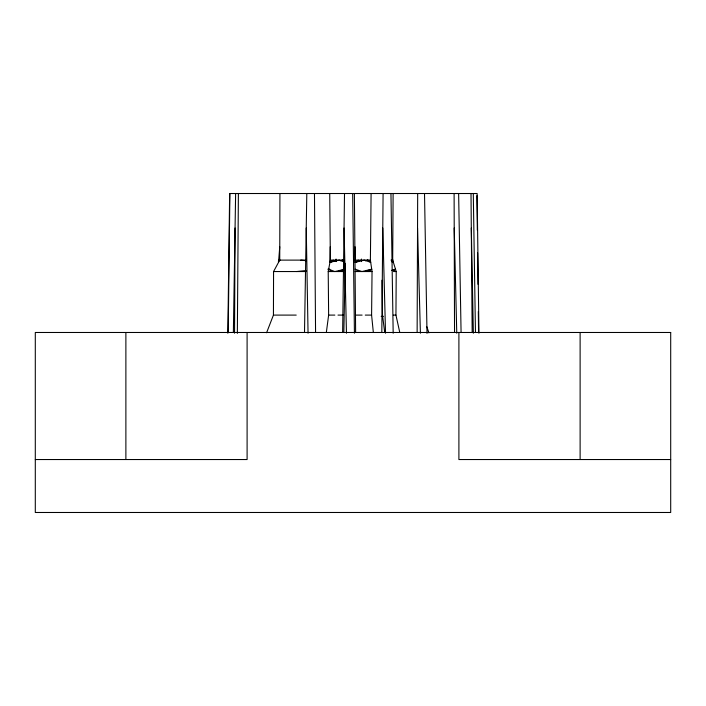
<?xml version="1.0" encoding="UTF-8"?>
<svg xmlns="http://www.w3.org/2000/svg" width="706" height="706" viewBox="0 0 706 706"><rect width="100%" height="100%" fill="white"/><g stroke="black" fill="none" stroke-linecap="round" stroke-linejoin="round"><path stroke-width="1.06" d="M266.586 332.755L273.434 315.097L273.566 271.545L279.726 260.117L279.929 193.515M355.63 332.429L354.386 193.515M417.131 332.217L417.678 193.515M234.542 333.214L235.063 228.003M237.348 333.364L238.39 193.515M393.118 193.515L392.686 260.117L396.225 271.545L395.942 315.097L399.772 332.429M381.822 332.208L383.093 193.515M371.091 193.515L370.394 260.117L372.044 271.545L371.594 315.097L373.333 332.429M227.835 333.214L229.644 193.515L477.132 193.515L478.942 333.214M228.206 332.208L229.891 193.515M342.639 332.208L344.519 193.515M233.368 332.208L235.627 193.515M304.507 332.208L306.81 193.515M330.231 246.765L329.949 262.332L339.277 260.117L344.263 261.961M343.84 332.429L345.225 263.312M278.526 262.332L279.761 246.765M326.349 332.429L328.634 315.097L328.219 271.545L330.364 260.117L329.728 193.515M336.171 261.591L336.383 260.117M391.627 270.363L395.492 269.18L393.454 271.545L396.225 271.545M368.7 271.545L371.7 269.18L361.94 271.545L355.153 269.18L358.533 271.545M358.286 260.117L355.215 262.332L355.065 246.765M341.545 271.545L344.149 269.771M278.323 261.229L279.973 260.117M333.303 260.117L329.949 262.332L336.285 260.117M392.571 270.601L395.492 269.18M365.505 260.858L367.499 260.117L370.606 260.858M365.329 271.545L371.7 269.18M361.34 260.117L355.215 262.332L364.375 260.117L370.712 262.332L367.394 260.117M340.592 260.752L342.401 260.117L344.44 260.611M338.174 271.545L344.034 269.524M343.998 269.418L334.82 271.545L328.661 269.18L331.502 271.545M296.555 271.545L306.236 270.53M278.888 260.117L306.192 260.117M330.364 260.117L344.431 260.117M355.233 260.117L370.5 260.117M391.009 260.117L393.127 260.117M327.805 269.224L329.799 269.224M273.566 271.545L306.025 271.545M328.219 271.545L343.24 271.545M355.127 271.545L372.044 271.545M273.434 315.097L296.22 315.097M328.634 315.097L334.847 315.097M337.998 315.097L343.284 315.097M355.683 315.097L362.09 315.097M365.276 315.097L371.594 315.097M393.339 315.097L395.942 315.097M381.178 316.359L383.34 316.359M35.3 459.535L247.1 459.535L247.1 332.482M670.7 459.535L458.9 459.535L458.9 332.482M300.835 260.117L306.033 260.699M391.477 261.591L393.366 262.332L391.795 261.229M342.304 260.117L344.519 261.776M426.865 326.807L428.913 332.87M384.691 332.429L382.511 315.097L381.99 280.238M361.446 260.117L361.49 261.591M417.546 228.012L420.405 333.214M382.776 228.003L385.538 333.214M454.214 228.003L456.764 333.214M344.051 228.003L346.461 333.214M471.299 228.003L473.364 333.214M458.626 193.515L461.071 332.217M424.509 193.515L427.015 333.364M306.236 228.003L308.054 333.214M473.285 193.515L475.465 332.208M390.947 193.515L393.18 333.214M361.472 259.058L361.507 261.238M476.912 195.668L477.335 230.174M477.609 252.889L477.988 284.333M478.324 311.514L478.571 332.208M352.673 193.515L354.43 333.214M471.008 193.515L472.173 332.208M315.564 332.208L314.47 193.515M336.047 259.058L336.056 261.238M454.108 193.515L454.54 332.208M580.12 332.482L580.12 459.535M125.88 332.482L125.88 459.535M670.7 332.482L35.3 332.482L35.3 512.485L670.7 512.485L670.7 332.482"/></g></svg>
